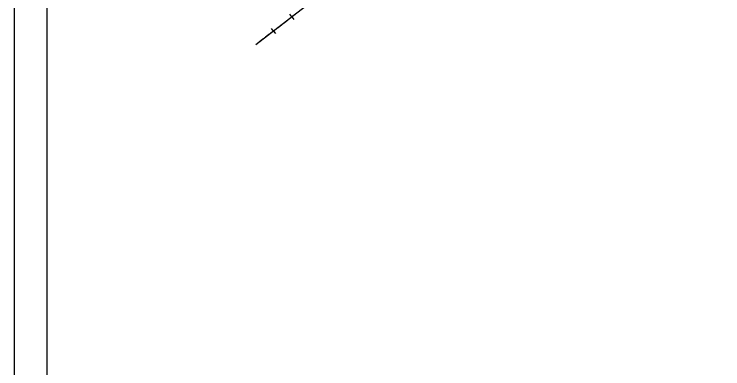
# Model space of a CAD drawing. Extents: x 747954 to 748544, y 4316381 to 4317408.
# Drawn here: x 747954.5 to 748170.8, y 4316894.2 to 4317002.4 of the extents above; entities that cross this region are included whole.
import ezdxf

# ---------------------------------------------------------------- set-up
doc = ezdxf.new("R2010")
doc.units = 0
doc.layers.get('0').update_dxf_attribs({"linetype": 'CONTINUOUS'})
doc.layers.add('56', color=7, linetype='CONTINUOUS')
doc.layers.add('PATTERN_CLASS', color=7, linetype='CONTINUOUS')

msp = doc.modelspace()

# ---------------------------------------------------------------- linework, layer by layer
at = {"layer": '56', "color": 0, "linetype": 'CONTINUOUS'}
for p, q in [((748040.06, 4317002.16), (748038.52, 4317000.97)), ((748039.29, 4317001.56), (748038.68, 4317002.36)), ((748039.29, 4317001.56), (748039.87, 4317000.81)), ((748037.93, 4317000.51), (748036.88, 4316999.7)), ((748034.43, 4316997.81), (748032.88, 4316996.62)), ((748033.66, 4316997.21), (748033.04, 4316998.01)), ((748033.66, 4316997.21), (748034.23, 4316996.46)), ((748036.09, 4316999.09), (748035.04, 4316998.28)), ((748032.29, 4316996.16), (748031.25, 4316995.35)), ((748028.79, 4316993.46), (748028.29, 4316993.07)), ((748030.45, 4316994.74), (748029.41, 4316993.93))]:
    msp.add_line(p, q, dxfattribs=at)
at = {"layer": 'PATTERN_CLASS', "color": 0, "linetype": 'CONTINUOUS'}
msp.add_lwpolyline([(748300.98, 4317200.04), (748233, 4317147.12), (748137.59, 4317077.43), (748028.29, 4316993.07)], dxfattribs=at)

# ---------------------------------------------------------------- meshes
at = {"color": 0, "linetype": 'CONTINUOUS'}
mesh = msp.add_polyface(dxfattribs=at)
corners = [(747954.5, 4316381), (747954.5, 4316381), (747954.5, 4316571.96), (748262.5, 4316381), (747954.5, 4316746.49), (748544, 4316381), (747954.5, 4317407.5), (748544, 4317042.01), (748544, 4317407.5)]
mesh.append_faces([[corners[k] for k in face] for face in [(0, 1, 3, 2), (2, 3, 5, 4), (4, 5, 7, 6), (6, 7, 8, 8)]], dxfattribs={"vtx0": -1, "vtx2": -1, "color": 0})
mesh = msp.add_polyface(dxfattribs=at)
corners = [(747964.5, 4316391), (747964.5, 4316391), (747964.5, 4316575.76), (748262.5, 4316391), (747964.5, 4316744.09), (748534, 4316391), (747964.5, 4317211), (748534, 4316857.91), (748262.5, 4317211), (748534, 4317042.67), (748534, 4317211)]
mesh.append_faces([[corners[k] for k in face] for face in [(0, 1, 3, 2), (2, 3, 5, 4), (4, 5, 7, 6), (6, 7, 9, 8), (8, 9, 10, 10)]], dxfattribs={"vtx0": -1, "vtx2": -1, "color": 0})

doc.saveas('drawing.dxf')
